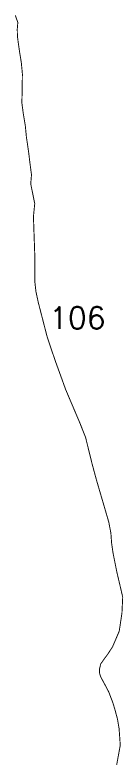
# Model space of a CAD drawing. Header units: metres. Extents: x 274346 to 277175, y 2062236 to 2067441.
# Drawn here: x 274346 to 274692, y 2065072 to 2067441 of the extents above; entities that cross this region are included whole.
import ezdxf

# ---------------------------------------------------------------- set-up
doc = ezdxf.new("R2010")
doc.units = ezdxf.units.M
doc.header["$MEASUREMENT"] = 0
doc.layers.add('NATURALLY PROTECTED', color=3, linetype='Continuous')
doc.styles.get("Standard").update_dxf_attribs({"font": 'simplex.shx'})

msp = doc.modelspace()

# ---------------------------------------------------------------- linework, layer by layer
at = {"layer": 'NATURALLY PROTECTED', "const_width": 3, "flags": 128}
msp.add_lwpolyline([(274347.2, 2067439.1), (274355.3, 2067416.4), (274353.5, 2067394.5), (274354.1, 2067370.8), (274360.5, 2067324.8), (274366.5, 2067288), (274369.9, 2067252.2), (274369, 2067191.7), (274368.2, 2067159.7), (274373, 2067123.8), (274379.1, 2067088), (274382.7, 2067051.1), (274389.6, 2067004.5), (274394.1, 2066967.2), (274399, 2066930.3), (274396.6, 2066901.3), (274409.4, 2066838.1), (274405.2, 2066797), (274409.8, 2066665.6), (274409.4, 2066591.6), (274413.1, 2066558.1), (274420.7, 2066523), (274449.4, 2066412), (274474.7, 2066337.3), (274508.6, 2066244.1), (274553.5, 2066138.7), (274572, 2066092), (274583.5, 2066045.2), (274592.7, 2066008), (274607, 2065955.2), (274624.1, 2065897.1), (274646, 2065822.3), (274652.8, 2065786.9), (274655.1, 2065754.7), (274659.2, 2065726.1), (274671.3, 2065665), (274690.6, 2065582.9), (274688.2, 2065532), (274679.5, 2065473.9), (274658, 2065423.8), (274642.4, 2065400), (274630, 2065383.2), (274620.3, 2065369.5), (274616.3, 2065352.7), (274616.3, 2065340.9), (274620.6, 2065327.5), (274626.5, 2065316.6), (274634.1, 2065302.5), (274646.5, 2065278.9), (274652.7, 2065262.2), (274659.1, 2065245.7), (274665.7, 2065223.9), (274673.9, 2065193.4), (274679, 2065163.4), (274682.8, 2065110), (274669.8, 2065039.3)], dxfattribs=at)

# ---------------------------------------------------------------- texts
at = {"insert": (274455.6, 2066508.7), "char_height": 70, "attachment_point": 1}
msp.add_mtext_dynamic_manual_height_columns('106', width=95.172, gutter_width=1, heights=[0], dxfattribs=at)

doc.saveas('drawing.dxf')
